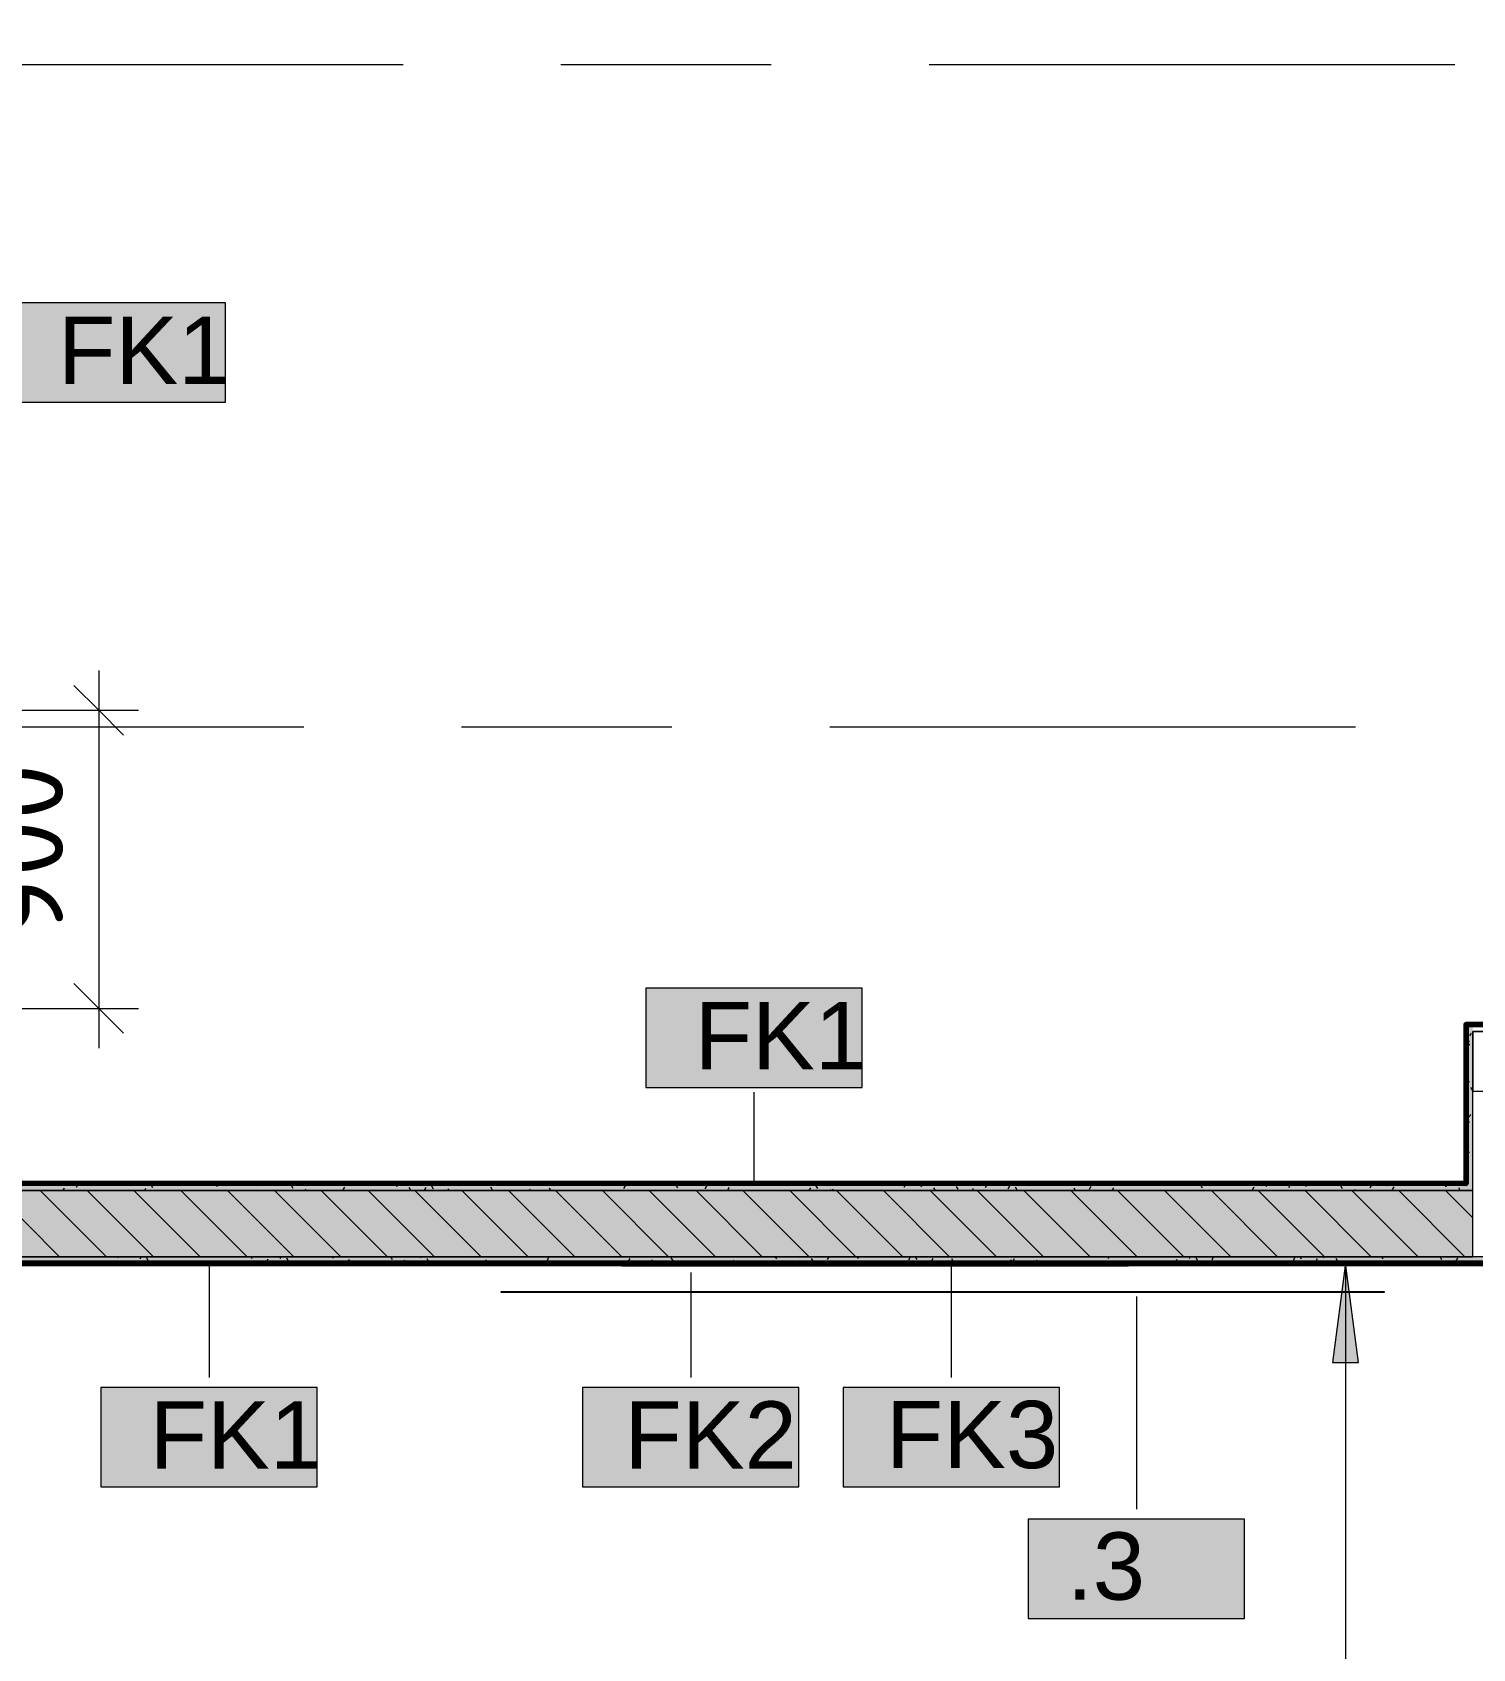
# Model space of a CAD drawing. Header units: millimetres. Extents: x -3817 to 677485, y -22715 to 103890.
# Drawn here: x 663327 to 667675, y 14092 to 18973 of the extents above; entities that cross this region are included whole.
import ezdxf

# ---------------------------------------------------------------- set-up
doc = ezdxf.new("R2010")
doc.units = ezdxf.units.MM
doc.layers.add('PDF _Геометрия', color=7, linetype='Continuous', true_color=0x1d1d1d)
doc.layers.add('PDF _Сплошная заливка', color=7, linetype='Continuous', true_color=0xffffff)
doc.layers.add('PDF _Текст', color=7, linetype='Continuous')
doc.styles.add('PDF GOST-Common', font='arial.ttf')
doc.styles.add('PDF ISOCPEUR', font='isocpeur.ttf')

msp = doc.modelspace()

# ---------------------------------------------------------------- hatches: boundary and pattern name
at = {"layer": 'PDF _Сплошная заливка', "transparency": 33554559}
h = msp.add_hatch(color=256, dxfattribs=at)
h.paths.add_polyline_path([(673005.5, 15275.9), (673005.5, 15475.9), (671005.9, 15475.9), (671005.9, 15275.9), (672535.5, 15275.9)], flags=0)
h.paths.add_polyline_path([(660395.5, 15275.9), (660395.5, 15475.9), (655075.5, 15475.9), (655075.5, 15275.9), (659537.1, 15275.9)], flags=0)
h.paths.add_polyline_path([(661845.5, 15275.9), (662625.5, 15275.9), (662625.5, 15475.9), (661845.5, 15475.9), (661845.5, 15280.9)], flags=0)
h.paths.add_polyline_path([(663125.5, 15275.9), (667675.5, 15275.9), (667675.5, 15475.9), (663125.5, 15475.9), (663125.5, 15280.9)], flags=0)
h.paths.add_polyline_path([(668175.5, 15275.9), (669555.9, 15275.9), (669555.9, 15475.9), (668175.5, 15475.9), (668175.5, 15280.9)], flags=0)
h.paths.add_polyline_path([(653625.5, 15275.9), (653625.5, 15475.9), (653195.5, 15475.9), (653195.5, 15275.9)], flags=0)
msp.add_hatch(color=256, dxfattribs=at).paths.add_polyline_path([(665276.1, 15475.9), (667675.5, 15475.9), (667675.5, 15495.9), (663145.5, 15495.9), (663145.5, 15475.9)])
h = msp.add_hatch(color=256, dxfattribs=at)
h.paths.add_polyline_path([(659537.1, 15255.9), (660395.5, 15255.9), (660395.5, 15275.9), (655075.5, 15275.9), (655075.5, 15255.9), (656667.6, 15255.9)], flags=0)
h.paths.add_polyline_path([(672435.5, 15255.9), (672435.5, 15275.9), (671005.9, 15275.9), (671005.9, 15255.9), (672434.5, 15255.9)], flags=0)
h.paths.add_polyline_path([(661845.5, 15255.9), (669555.9, 15255.9), (669555.9, 15275.9), (661845.5, 15275.9)], flags=0)
h.paths.add_polyline_path([(651695.5, 15255.9), (651725.5, 15255.9), (651725.5, 15267.9), (651695.5, 15267.9), (651695.5, 15275.9), (650775.5, 15275.9), (650775.5, 15255.9), (650928.5, 15255.9)], flags=0)
h.paths.add_polyline_path([(652705.5, 15255.9), (653625.5, 15255.9), (653625.5, 15275.9), (652705.5, 15275.9), (652705.5, 15267.9), (652675.5, 15267.9), (652675.5, 15255.9)], flags=0)

# ---------------------------------------------------------------- linework, layer by layer
at = {"layer": 'PDF _Геометрия', "color": 231, "lineweight": 70, "true_color": 0xff80c0}
for points in [[(669375.9, 15495.9), (669375.9, 15975.9), (667655.5, 15975.9), (667655.5, 15496.9), (663146.5, 15496.9), (663146.5, 15495.9), (663146.5, 22753.9), (663145.5, 22753.9)], [(669376.9, 15495.9), (669555.9, 15495.9), (669555.9, 15496.9), (669376.9, 15496.9), (669376.9, 15975.9), (669376.9, 15976.9), (667655.5, 15976.9), (667654.5, 15976.9), (667654.5, 15496.9), (667655.5, 15496.9)]]:
    msp.add_lwpolyline(points, dxfattribs=at)
at = {"layer": 'PDF _Геометрия', "color": 231, "lineweight": 9, "true_color": 0xff80c0}
msp.add_lwpolyline([(663145.5, 22753.9), (663145.5, 15495.9), (663146.5, 15495.9), (667655.5, 15495.9), (667655.5, 15496.9)], dxfattribs=at)
at = {"layer": 'PDF _Геометрия', "color": 253, "lineweight": 9, "true_color": 0xaaaaaa}
for points in [[(662858.9, 18875.9), (664446.4, 18875.9)], [(664922.7, 18875.9), (665557.7, 18875.9)], [(666033.9, 18875.9), (667621.4, 18875.9)], [(662558.9, 16875.9), (664146.4, 16875.9)], [(664622.7, 16875.9), (665257.7, 16875.9)], [(665733.9, 16875.9), (667321.4, 16875.9)], [(662558.9, 15275.9), (664146.4, 15275.9)], [(664622.7, 15275.9), (665257.7, 15275.9)], [(665733.9, 15275.9), (667321.4, 15275.9)]]:
    msp.add_lwpolyline(points, dxfattribs=at)
at = {"layer": 'PDF _Геометрия', "color": 7, "lineweight": 9}
for points in [[(663910, 18156.8), (663256.9, 18156.8), (663256.9, 17856.8), (663910, 17856.8)], [(665832.1, 16087), (665179, 16087), (665179, 15787), (665832.1, 15787)], [(663125.5, 15275.9), (667675.5, 15275.9)], [(664186.9, 14880.9), (663533.8, 14880.9), (663533.8, 14580.9), (664186.9, 14580.9)], [(665641.1, 14880.9), (664987.9, 14880.9), (664987.9, 14580.9), (665641.1, 14580.9)], [(666427.3, 14880.9), (665774.2, 14880.9), (665774.2, 14580.9), (666427.3, 14580.9)], [(666986.7, 14483.7), (666333.6, 14483.7), (666333.6, 14183.7), (666986.7, 14183.7)]]:
    msp.add_lwpolyline(points, close=True, dxfattribs=at)
for points in [[(663527.1, 17045.9), (663527.1, 15905.9)], [(663205.5, 16925.9), (663527.1, 16925.9), (663647.1, 16925.9)], [(663205.5, 16025.9), (663527.1, 16025.9), (663647.1, 16025.9)], [(665505.6, 15496.4), (665505.6, 15773.1)], [(667655.5, 15495.9), (663146.5, 15495.9)], [(663860.4, 15255.4), (663860.4, 14911)], [(666100.7, 15252.1), (666100.7, 14911)], [(665314.5, 15228.7), (665314.5, 14911)], [(666660.1, 15155.6), (666660.1, 14513.8)]]:
    msp.add_lwpolyline(points, dxfattribs=at)
at = {"layer": 'PDF _Геометрия', "color": 7, "lineweight": 20}
for points in [[(663602.1, 16850.9), (663527.1, 16925.9), (663452.1, 17000.9)], [(663602.1, 15950.9), (663527.1, 16025.9), (663452.1, 16100.9)]]:
    msp.add_lwpolyline(points, dxfattribs=at)
at = {"layer": 'PDF _Геометрия', "color": 9, "lineweight": 9, "true_color": 0xc0c0c0}
for points in [[(669375.9, 15495.9), (669375.9, 15955.9), (669375.9, 15975.9), (667675.5, 15975.9), (667655.5, 15975.9), (667655.5, 15496.9)], [(661845.5, 15495.9), (661845.5, 15475.9), (661845.5, 15275.9), (661845.5, 15255.9), (669555.9, 15255.9), (669555.9, 15275.9), (669555.9, 15475.9), (669555.9, 15495.9), (669376.9, 15495.9)], [(664741, 15169.8), (664741, 15168.8)], [(665993.5, 15169.8), (665939.8, 15169.8), (665883.3, 15169.8), (665841.9, 15169.8), (665790.6, 15169.8), (665730.3, 15169.8), (665662.4, 15169.8), (665588.1, 15169.8), (665508.8, 15169.8), (665426.3, 15169.8), (665342.1, 15169.8), (665257.8, 15169.8), (665175.2, 15169.8), (665095.9, 15169.8), (665021.5, 15169.8), (664953.3, 15169.8), (664892.9, 15169.8), (664841.3, 15169.8), (664799.6, 15169.8), (664768.7, 15169.8), (664749.1, 15169.8), (664741.2, 15169.8), (664741, 15169.8), (664745.2, 15169.8), (664761, 15169.8), (664788.3, 15169.8), (664826.5, 15169.8), (664875, 15169.8), (664932.6, 15169.8), (664998.4, 15169.8), (665070.9, 15169.8), (665148.8, 15169.8), (665121.5, 15169.8), (665105, 15169.8), (665099.8, 15169.8), (665099.8, 15169.8), (665106.1, 15169.8)], [(665106.1, 15168.8), (665099.8, 15168.8), (665099.8, 15168.8), (665105, 15168.8), (665121.5, 15168.8), (665148.8, 15168.8), (665070.9, 15168.8), (664998.4, 15168.8), (664932.6, 15168.8), (664875, 15168.8), (664826.5, 15168.8), (664788.3, 15168.8), (664761, 15168.8), (664745.2, 15168.8), (664741, 15168.8), (664741.2, 15168.8), (664749.1, 15168.8), (664768.7, 15168.8), (664799.6, 15168.8), (664841.3, 15168.8), (664892.9, 15168.8), (664953.3, 15168.8), (665021.5, 15168.8), (665095.9, 15168.8), (665175.2, 15168.8), (665257.8, 15168.8), (665342.1, 15168.8), (665426.3, 15168.8), (665508.8, 15168.8), (665588.1, 15168.8), (665662.4, 15168.8), (665730.3, 15168.8), (665790.6, 15168.8), (665841.9, 15168.8), (665883.3, 15168.8), (665939.8, 15168.8), (665993.5, 15168.8)], [(665099.8, 15169.8), (665099.8, 15168.8)], [(666635.7, 15169.8), (666675.9, 15169.8), (666709.2, 15169.8), (666734.9, 15169.8), (666752.5, 15169.8), (666839.8, 15169.8), (666926.5, 15169.8), (667010.6, 15169.8), (667090.5, 15169.8), (667164.5, 15169.8), (667230.9, 15169.8), (667288.3, 15169.8), (667335.6, 15169.8), (667371.8, 15169.8), (667396, 15169.8), (667407.9, 15169.8), (667409, 15169.8), (667407, 15169.8), (667393.4, 15169.8), (667367.5, 15169.8), (667329.8, 15169.8), (667281, 15169.8), (667222.3, 15169.8), (667154.8, 15169.8), (667079.9, 15169.8), (666999.3, 15169.8), (666914.7, 15169.8), (666827.9, 15169.8), (666740.6, 15169.8), (666654.9, 15169.8), (666572.3, 15169.8), (666494.8, 15169.8), (666424, 15169.8), (666361.2, 15169.8), (666308, 15169.8), (666265.4, 15169.8), (666234.3, 15169.8), (666215.4, 15169.8), (666209, 15169.8), (666193.6, 15169.8), (666168.8, 15169.8), (666135.3, 15169.8), (666094.2, 15169.8), (666046.9, 15169.8), (665994.9, 15169.8)], [(665994.9, 15168.8), (666046.9, 15168.8), (666094.2, 15168.8), (666135.3, 15168.8), (666168.8, 15168.8), (666193.6, 15168.8), (666209, 15168.8), (666215.4, 15168.8), (666234.3, 15168.8), (666265.4, 15168.8), (666308, 15168.8), (666361.2, 15168.8), (666424, 15168.8), (666494.8, 15168.8), (666572.3, 15168.8), (666654.9, 15168.8), (666740.6, 15168.8), (666827.9, 15168.8), (666914.7, 15168.8), (666999.3, 15168.8), (667079.9, 15168.8), (667154.8, 15168.8), (667222.3, 15168.8), (667281, 15168.8), (667329.8, 15168.8), (667367.5, 15168.8), (667393.4, 15168.8), (667407, 15168.8), (667409, 15168.8), (667407.9, 15168.8), (667396, 15168.8), (667371.8, 15168.8), (667335.6, 15168.8), (667288.3, 15168.8), (667230.9, 15168.8), (667164.5, 15168.8), (667090.5, 15168.8), (667010.6, 15168.8), (666926.5, 15168.8), (666839.8, 15168.8), (666752.5, 15168.8), (666734.9, 15168.8), (666709.2, 15168.8), (666675.9, 15168.8), (666635.7, 15168.8)], [(666752.5, 15169.8), (666752.5, 15168.8)], [(667409, 15168.8), (667409, 15169.8)]]:
    msp.add_lwpolyline(points, dxfattribs=at)
for points in [[(663145.5, 15475.9), (667675.5, 15475.9), (667675.5, 15495.9), (667675.5, 15955.9), (669355.9, 15955.9), (669355.9, 15475.9), (669355.9, 15875.9), (669355.9, 15955.9), (667755.5, 15955.9), (667675.5, 15955.9), (667675.5, 15775.9), (667755.5, 15775.9), (667755.5, 15875.9), (669275.9, 15875.9), (669275.9, 15475.9), (668175.5, 15475.9), (668175.5, 15275.9), (667675.5, 15275.9), (667675.5, 15475.9)], [(665106.1, 15168.8), (666635.7, 15168.8), (666635.7, 15169.8), (665106.1, 15169.8)]]:
    msp.add_lwpolyline(points, close=True, dxfattribs=at)
at = {"layer": 'PDF _Геометрия', "color": 253, "lineweight": 9, "true_color": 0x9b9b9b}
for points in [[(667655.6, 15927.1), (667665.7, 15927.1)], [(667666.2, 15913.7), (667661.2, 15922.4)], [(667670.1, 15951.4), (667665.1, 15942.7)], [(667655.6, 15805.2), (667665.7, 15805.2)], [(667674.4, 15777.7), (667669.4, 15786.4)], [(667655.6, 15683.3), (667665.7, 15683.3)], [(667669, 15705.7), (667664, 15697)], [(667655.6, 15591.9), (667665.7, 15591.9)], [(667660.2, 15558.3), (667655.5, 15566.6)], [(663414, 15475.9), (663413.8, 15476.3)], [(663422.4, 15482.6), (663418.5, 15475.9)], [(663464, 15493.8), (663459, 15485.1)], [(663570.8, 15495.9), (663568.7, 15492.1)], [(663649.3, 15495.1), (663648.8, 15495.9)], [(663668.1, 15481.5), (663664.9, 15475.9)], [(663690.9, 15483.9), (663685.9, 15492.6)], [(663736.2, 15477.4), (663735.3, 15475.9)], [(663817.2, 15495.9), (663814.4, 15491)], [(663887.5, 15495.7), (663882.5, 15487)], [(663981.9, 15476.3), (663981.6, 15475.9)], [(664004.7, 15489.1), (664000.8, 15495.9)], [(664072.7, 15493.2), (664071.2, 15495.9)], [(664114.4, 15482), (664109.3, 15490.8)], [(664153.1, 15475.9), (664151, 15479.6)], [(664250.4, 15490.2), (664247.2, 15495.9)], [(664269.3, 15486.4), (664264.3, 15477.7)], [(664309.9, 15495.9), (664305.9, 15488.9)], [(664428.1, 15487.2), (664423.1, 15495.9)], [(664469.8, 15476.1), (664464.7, 15484.8)], [(664515, 15485.3), (664510, 15476.6)], [(664537.8, 15480.1), (664532.8, 15488.9)], [(664575.5, 15475.9), (664574.4, 15477.7)], [(664583.1, 15481.2), (664580, 15475.9)], [(664661.9, 15495.9), (664661.3, 15494.8)], [(664715.5, 15477.2), (664710.5, 15485.9)], [(664732.3, 15495.9), (664729.3, 15490.8)], [(664828.8, 15480.1), (664826.3, 15475.9)], [(664892.2, 15475.9), (664888.2, 15482.9)], [(664896.8, 15476.1), (664896.7, 15475.9)], [(665116.2, 15490.2), (665111.1, 15481.5)], [(665154.6, 15495.9), (665152.8, 15492.6)], [(665233.4, 15494.6), (665232.6, 15495.9)], [(665275, 15483.4), (665270, 15492.1)], [(665320.3, 15478), (665319.1, 15475.9)], [(665361.9, 15489.1), (665356.9, 15480.4)], [(665429.9, 15485), (665424.9, 15476.3)], [(665577, 15495.9), (665576.2, 15494.5)], [(665588.8, 15488.6), (665584.6, 15495.9)], [(665656.8, 15492.7), (665655, 15495.9)], [(665675.7, 15483.9), (665671, 15475.9)], [(665698.4, 15481.5), (665693.4, 15490.2)], [(665736.9, 15475.9), (665735.1, 15479.1)], [(665743.7, 15479.8), (665741.4, 15475.9)], [(665834.5, 15489.7), (665831, 15495.9)], [(665963, 15494), (665958, 15485.3)], [(666012.2, 15486.7), (666007.2, 15495.4)], [(666053.7, 15475.9), (666048.8, 15484.3)], [(666121.9, 15479.6), (666116.9, 15488.3)], [(666159.3, 15475.9), (666158.5, 15477.2)], [(666167.1, 15481.7), (666163.7, 15475.9)], [(666208.8, 15492.9), (666203.7, 15484.2)], [(666276.8, 15488.8), (666271.8, 15480.1)], [(666299.6, 15476.6), (666294.6, 15485.4)], [(666476, 15475.9), (666472.3, 15482.4)], [(666522.5, 15487.7), (666517.5, 15479)], [(666590.6, 15483.6), (666586.1, 15475.9)], [(666808.8, 15495.9), (666804.9, 15489.1)], [(666817.4, 15494.1), (666816.4, 15495.9)], [(666859.1, 15482.9), (666854.1, 15491.6)], [(667014, 15485.5), (667009, 15476.8)], [(667055.2, 15495.9), (667050.6, 15488)], [(667123.7, 15492.6), (667118.7, 15483.9)], [(667172.9, 15488.1), (667168.4, 15495.9)], [(667240.9, 15492.2), (667238.8, 15495.9)], [(667282.5, 15481), (667277.5, 15489.7)], [(667320.7, 15475.9), (667319.1, 15478.6)], [(667369.4, 15491.5), (667364.4, 15482.8)], [(667418.6, 15489.2), (667414.7, 15495.9)], [(667437.4, 15487.4), (667432.4, 15478.7)], [(667596.3, 15486.2), (667591.3, 15494.9)], [(667637.5, 15475.9), (667632.9, 15483.8)], [(667653.5, 15495.9), (667651.8, 15492.9)], [(667654.4, 15497.5), (667654, 15496.7)], [(667656.8, 15501.6), (667655.5, 15499.3)], [(663338.2, 15275.9), (663337.1, 15273.9)], [(663358, 15256.6), (663368, 15256.6)], [(663400.3, 15255.9), (663399.6, 15257)], [(663436.6, 15263.3), (663432.3, 15255.9)], [(663449.4, 15256.6), (663459.5, 15256.6)], [(663504.6, 15259.2), (663502.7, 15255.9)], [(663584.6, 15275.9), (663582.8, 15272.8)], [(663632.3, 15256.6), (663642.3, 15256.6)], [(663635.1, 15275.8), (663635.1, 15275.9)], [(663655, 15275.9), (663650.9, 15268.7)], [(663676.8, 15264.6), (663671.8, 15273.3)], [(663723.7, 15256.6), (663733.8, 15256.6)], [(663750.3, 15258.1), (663749, 15255.9)], [(663784.7, 15256.6), (663794.7, 15256.6)], [(663937.1, 15256.6), (663947.1, 15256.6)], [(663990.5, 15269.8), (663987, 15275.9)], [(664028.5, 15256.6), (664038.6, 15256.6)], [(664037.7, 15268.2), (664032.7, 15259.5)], [(664058.6, 15273.9), (664057.4, 15275.9)], [(664077.3, 15275.9), (664074.3, 15270.6)], [(664100.2, 15262.7), (664095.2, 15271.4)], [(664120, 15256.6), (664130, 15256.6)], [(664139.4, 15255.9), (664136.8, 15260.3)], [(664236.3, 15270.9), (664233.4, 15275.9)], [(664241.8, 15255.9), (664241.8, 15255.9)], [(664283.4, 15267.1), (664278.4, 15258.4)], [(664302.8, 15256.6), (664312.9, 15256.6)], [(664351.5, 15263), (664347.3, 15255.9)], [(664394.3, 15256.6), (664404.3, 15256.6)], [(664414, 15267.9), (664409.4, 15275.9)], [(664455.6, 15256.7), (664450.6, 15265.4)], [(664455.2, 15256.6), (664465.3, 15256.6)], [(664499.7, 15275.9), (664497.7, 15272.5)], [(664523.7, 15260.8), (664518.6, 15269.5)], [(664561.7, 15255.9), (664560.3, 15258.4)], [(664597.2, 15261.9), (664593.7, 15255.9)], [(664607.6, 15256.6), (664617.7, 15256.6)], [(664665.2, 15257.8), (664664.1, 15255.9)], [(664701.4, 15257.8), (664696.3, 15266.5)], [(664699.1, 15256.6), (664709.1, 15256.6)], [(664790.5, 15256.6), (664800.6, 15256.6)], [(664878.5, 15255.9), (664874, 15263.5)], [(664884.6, 15272), (664879.5, 15263.2)], [(664922, 15275.9), (664921.2, 15274.4)], [(664973.4, 15256.6), (664983.5, 15256.6)], [(664984.1, 15255.9), (664983.7, 15256.5)], [(665064.8, 15256.6), (665074.9, 15256.6)], [(665088.7, 15259.7), (665086.4, 15255.9)], [(665130.3, 15270.9), (665125.3, 15262.2)], [(665125.8, 15256.6), (665135.9, 15256.6)], [(665198.3, 15266.8), (665193.3, 15258.1)], [(665219.2, 15275.2), (665218.9, 15275.9)], [(665260.9, 15264.1), (665255.8, 15272.8)], [(665278.2, 15256.6), (665288.3, 15256.6)], [(665369.6, 15256.6), (665379.7, 15256.6)], [(665444.1, 15265.7), (665439, 15257)], [(665461.1, 15256.6), (665471.1, 15256.6)], [(665512.1, 15261.6), (665508.8, 15255.9)], [(665574.6, 15269.3), (665570.8, 15275.9)], [(665642.7, 15273.4), (665641.2, 15275.9)], [(665644, 15256.6), (665654, 15256.6)], [(665684.3, 15262.2), (665679.3, 15270.9)], [(665723.2, 15255.9), (665720.9, 15259.7)], [(665731.4, 15275.7), (665726.4, 15267)], [(665735.4, 15256.6), (665745.5, 15256.6)], [(665796.4, 15256.6), (665806.4, 15256.6)], [(665820.4, 15270.4), (665817.2, 15275.9)], [(665935.5, 15263.5), (665931.1, 15255.9)], [(665948.8, 15256.6), (665958.8, 15256.6)], [(665977.2, 15274.7), (665972.2, 15265.9)], [(665998.1, 15267.4), (665993.2, 15275.9)], [(666039.7, 15256.2), (666034.7, 15264.9)], [(666045.2, 15270.6), (666040.2, 15261.9)], [(666040.2, 15256.6), (666050.3, 15256.6)], [(666107.7, 15260.3), (666102.7, 15269)], [(666131.6, 15256.6), (666141.7, 15256.6)], [(666145.5, 15255.9), (666144.3, 15257.9)], [(666285.4, 15257.3), (666280.4, 15266)], [(666290.9, 15269.5), (666285.9, 15260.8)], [(666314.5, 15256.6), (666324.6, 15256.6)], [(666359, 15265.4), (666354, 15256.7)], [(666406, 15256.6), (666416, 15256.6)], [(666462.3, 15255.9), (666458.1, 15263)], [(666466.9, 15256.6), (666477, 15256.6)], [(666567.8, 15255.9), (666567.8, 15256)], [(666576.2, 15275.9), (666573.3, 15270.8)], [(666619.3, 15256.6), (666629.4, 15256.6)], [(666710.8, 15256.6), (666720.8, 15256.6)], [(666740.8, 15256.1), (666740.6, 15255.9)], [(666782.4, 15267.3), (666777.4, 15258.6)], [(666802.2, 15256.6), (666812.3, 15256.6)], [(666803.3, 15274.7), (666802.7, 15275.9)], [(666822.6, 15275.9), (666819, 15269.7)], [(666844.9, 15263.6), (666839.9, 15272.3)], [(666892.1, 15274.4), (666887.1, 15265.6)], [(666985.1, 15256.6), (666995.1, 15256.6)], [(667076.5, 15256.6), (667086.6, 15256.6)], [(667137.8, 15273.3), (667132.8, 15264.6)], [(667137.5, 15256.6), (667147.5, 15256.6)], [(667158.7, 15268.8), (667154.6, 15275.9)], [(667205.9, 15269.2), (667200.8, 15260.5)], [(667226.7, 15272.8), (667225, 15275.9)], [(667268.4, 15261.7), (667263.3, 15270.4)], [(667289.9, 15256.6), (667299.9, 15256.6)], [(667306.9, 15255.9), (667305, 15259.2)], [(667381.3, 15256.6), (667391.4, 15256.6)], [(667404.4, 15269.9), (667401, 15275.9)], [(667420.9, 15275.9), (667420.2, 15274.6)], [(667472.8, 15256.6), (667482.8, 15256.6)], [(667582.1, 15266.9), (667577.1, 15275.6)], [(667587.7, 15259.9), (667585.3, 15255.9)], [(667623.7, 15255.9), (667618.8, 15264.4)], [(667629.3, 15271.1), (667624.3, 15262.4)], [(667655.6, 15256.6), (667665.7, 15256.6)], [(667667.2, 15275.9), (667665.9, 15273.5)]]:
    msp.add_lwpolyline(points, dxfattribs=at)
at = {"layer": 'PDF _Геометрия', "lineweight": 9}
for points in [[(663409.1, 15275.9), (663209.1, 15475.9)], [(663550.5, 15275.9), (663350.5, 15475.9)], [(663692, 15275.9), (663492, 15475.9)], [(663833.4, 15275.9), (663633.4, 15475.9)], [(663974.8, 15275.9), (663774.8, 15475.9)], [(664116.2, 15275.9), (663916.2, 15475.9)], [(664257.6, 15275.9), (664057.6, 15475.9)], [(664399.1, 15275.9), (664199.1, 15475.9)], [(664540.5, 15275.9), (664340.5, 15475.9)], [(664681.9, 15275.9), (664481.9, 15475.9)], [(664823.3, 15275.9), (664623.3, 15475.9)], [(664964.7, 15275.9), (664764.7, 15475.9)], [(665106.2, 15275.9), (664906.2, 15475.9)], [(665247.6, 15275.9), (665047.6, 15475.9)], [(665389, 15275.9), (665189, 15475.9)], [(665530.4, 15275.9), (665330.4, 15475.9)], [(665671.9, 15275.9), (665471.9, 15475.9)], [(665813.3, 15275.9), (665613.3, 15475.9)], [(665954.7, 15275.9), (665754.7, 15475.9)], [(666096.1, 15275.9), (665896.1, 15475.9)], [(666237.5, 15275.9), (666037.5, 15475.9)], [(666379, 15275.9), (666179, 15475.9)], [(666520.4, 15275.9), (666320.4, 15475.9)], [(666661.8, 15275.9), (666461.8, 15475.9)], [(666803.2, 15275.9), (666603.2, 15475.9)], [(666944.6, 15275.9), (666744.6, 15475.9)], [(667086.1, 15275.9), (666886.1, 15475.9)], [(667227.5, 15275.9), (667027.5, 15475.9)], [(667368.9, 15275.9), (667168.9, 15475.9)], [(667510.3, 15275.9), (667310.3, 15475.9)], [(667651.8, 15275.9), (667451.8, 15475.9)], [(667675.5, 15393.6), (667593.2, 15475.9)]]:
    msp.add_lwpolyline(points, dxfattribs=at)
at = {"layer": 'PDF _Геометрия', "color": 231, "lineweight": 70, "true_color": 0xff80c0}
msp.add_lwpolyline([(669555.9, 15255.9), (661845.5, 15255.9), (661845.5, 15254.9), (669555.9, 15254.9)], close=True, dxfattribs=at)
at = {"layer": 'PDF _Геометрия', "color": 96, "lineweight": 30, "true_color": 0x008000}
for points in [[(665106.1, 15254.9), (665091.8, 15254.9), (665016.7, 15254.9), (664948.1, 15254.9), (664887.6, 15254.9), (664836.3, 15254.9), (664795.3, 15254.9), (664765.3, 15254.9), (664747.1, 15254.9), (664741, 15254.9), (664741, 15253.9)], [(664747.1, 15254.9), (664741, 15254.9)], [(666734.9, 15254.9), (666809, 15254.9), (666894.4, 15254.9), (666978.1, 15254.9), (667058.3, 15254.9), (667133.4, 15254.9), (667202, 15254.9), (667262.5, 15254.9), (667313.8, 15254.9), (667354.8, 15254.9), (667384.7, 15254.9), (667402.9, 15254.9), (667409, 15254.9), (667402.9, 15254.9)], [(667409, 15253.9), (667409, 15254.9)]]:
    msp.add_lwpolyline(points, dxfattribs=at)
for points in [[(664741, 15253.9), (664747.1, 15253.9), (664765.3, 15253.9), (664795.3, 15253.9), (664836.3, 15253.9), (664887.6, 15253.9), (664948.1, 15253.9), (665016.7, 15253.9), (665091.8, 15253.9), (665172, 15253.9), (665255.7, 15253.9), (665341, 15253.9), (665426.4, 15253.9), (665510.1, 15253.9), (665590.3, 15253.9), (665665.4, 15253.9), (665734, 15253.9), (665794.5, 15253.9), (665845.8, 15253.9), (665886.8, 15253.9), (665916.7, 15253.9), (665934.9, 15253.9), (665941, 15253.9), (665934.9, 15253.9), (665916.7, 15253.9), (665886.8, 15253.9), (665845.8, 15253.9), (665794.5, 15253.9), (665734, 15253.9), (665665.4, 15253.9), (665590.3, 15253.9), (665510.1, 15253.9), (665426.4, 15253.9), (665341, 15253.9), (665255.7, 15253.9), (665172, 15253.9), (665091.8, 15253.9), (665016.7, 15253.9), (664948.1, 15253.9), (664887.6, 15253.9), (664836.3, 15253.9), (664795.3, 15253.9), (664765.3, 15253.9), (664747.1, 15253.9)], [(666209, 15253.9), (666215.1, 15253.9), (666233.3, 15253.9), (666263.3, 15253.9), (666304.3, 15253.9), (666355.6, 15253.9), (666416.1, 15253.9), (666484.7, 15253.9), (666559.8, 15253.9), (666640, 15253.9), (666723.6, 15253.9), (666809, 15253.9), (666894.4, 15253.9), (666978.1, 15253.9), (667058.3, 15253.9), (667133.4, 15253.9), (667202, 15253.9), (667262.5, 15253.9), (667313.8, 15253.9), (667354.8, 15253.9), (667384.7, 15253.9), (667402.9, 15253.9), (667409, 15253.9), (667402.9, 15253.9), (667384.7, 15253.9), (667354.8, 15253.9), (667313.8, 15253.9), (667262.5, 15253.9), (667202, 15253.9), (667133.4, 15253.9), (667058.3, 15253.9), (666978.1, 15253.9), (666894.4, 15253.9), (666809, 15253.9), (666723.6, 15253.9), (666640, 15253.9), (666559.8, 15253.9), (666484.7, 15253.9), (666416.1, 15253.9), (666355.6, 15253.9), (666304.3, 15253.9), (666263.3, 15253.9), (666233.3, 15253.9), (666215.1, 15253.9)]]:
    msp.add_lwpolyline(points, close=True, dxfattribs=at)
at = {"layer": 'PDF _Геометрия', "color": 52, "lineweight": 40, "true_color": 0xe1dc04}
for points in [[(665105, 15254.9), (665099.8, 15254.9), (665099.8, 15253.9)], [(665099.8, 15254.9), (665106.1, 15254.9)], [(665106.1, 15253.9), (665099.8, 15253.9), (665099.8, 15253.9), (665105, 15253.9), (665121.5, 15253.9), (665148.8, 15253.9), (665228.6, 15253.9), (665310.5, 15253.9), (665393, 15253.9), (665474.5, 15253.9), (665553.4, 15253.9), (665628.4, 15253.9), (665697.9, 15253.9), (665760.7, 15253.9), (665815.6, 15253.9), (665861.4, 15253.9), (665897.5, 15253.9), (665923, 15253.9), (665937.5, 15253.9), (665941, 15253.9)], [(665940.8, 15253.9), (665932.7, 15253.9), (665913.4, 15253.9), (665883.3, 15253.9), (665943.2, 15253.9), (666001.6, 15253.9), (666056.1, 15253.9), (666104.7, 15253.9), (666145.4, 15253.9), (666176.6, 15253.9), (666196.9, 15253.9)], [(666209.3, 15253.9), (666218.2, 15253.9), (666239.4, 15253.9), (666272.5, 15253.9), (666316.8, 15253.9), (666371.4, 15253.9), (666435.1, 15253.9), (666506.7, 15253.9), (666584.5, 15253.9), (666667, 15253.9), (666752.5, 15253.9), (666734.9, 15253.9), (666709.2, 15253.9), (666675.9, 15253.9), (666635.7, 15253.9)], [(666635.7, 15254.9), (666675.9, 15254.9), (666709.2, 15254.9)], [(666710.8, 15254.9), (666734.9, 15254.9), (666752.5, 15254.9), (666738.3, 15254.9)], [(666752.5, 15253.9), (666752.5, 15254.9)]]:
    msp.add_lwpolyline(points, dxfattribs=at)
at = {"layer": 'PDF _Геометрия', "color": 52, "lineweight": 70, "true_color": 0xe1dc04}
msp.add_lwpolyline([(666635.7, 15254.9), (665106.1, 15254.9), (665106.1, 15253.9), (666635.7, 15253.9)], close=True, dxfattribs=at)
at = {"layer": 'PDF _Геометрия', "color": 250, "lineweight": 9, "true_color": 0x3c3c3c}
msp.add_lwpolyline([(667291, 15256.8), (667291, 13572.4), (666284.4, 13572.4)], dxfattribs=at)
msp.add_lwpolyline([(667291, 15256.8), (667251.5, 14956.8), (667330.5, 14956.8)], close=True, dxfattribs=at)
at = {"layer": 'PDF _Сплошная заливка', "lineweight": 9, "transparency": 33554559}
for points in [[(663910, 18156.8), (663256.9, 18156.8), (663910, 17856.8), (663256.9, 17856.8)], [(665832.1, 16087), (665179, 16087), (665832.1, 15787), (665179, 15787)], [(664186.9, 14880.9), (663533.8, 14880.9), (664186.9, 14580.9), (663533.8, 14580.9)], [(665641.1, 14880.9), (664987.9, 14880.9), (665641.1, 14580.9), (664987.9, 14580.9)], [(666427.3, 14880.9), (665774.2, 14880.9), (666427.3, 14580.9), (665774.2, 14580.9)], [(666986.7, 14483.7), (666333.6, 14483.7), (666986.7, 14183.7), (666333.6, 14183.7)]]:
    msp.add_solid(points, dxfattribs=at)
at = {"layer": 'PDF _Сплошная заливка', "lineweight": 35, "transparency": 33554559}
msp.add_solid([(667675.5, 15495.9), (667675.5, 15975.9), (667655.5, 15495.9), (667655.5, 15975.9)], dxfattribs=at)
at = {"layer": 'PDF _Сплошная заливка', "color": 52, "lineweight": 35, "true_color": 0xe1dc04, "transparency": 33554559}
msp.add_solid([(666734.9, 15253.9), (666734.9, 15254.9), (666710.8, 15253.9)], dxfattribs=at)
at = {"layer": 'PDF _Сплошная заливка', "color": 250, "lineweight": 9, "true_color": 0x3c3c3c, "transparency": 33554559}
msp.add_solid([(667291, 15256.8), (667251.5, 14956.8), (667330.5, 14956.8)], dxfattribs=at)

# ---------------------------------------------------------------- texts
at = {"layer": 'PDF _Текст', "char_height": 203.2, "attachment_point": 4, "style": 'PDF GOST-Common'}
for s, insert in [('FK1', (663404, 18013.4)), ('FK1', (665326.1, 15943.6)), ('FK1', (663680.9, 14737.5)), ('FK2', (665114.3, 14737.5)), ('FK3', (665903.3, 14737.5)), (' .3', (666370.4, 14340.3))]:
    msp.add_mtext(s, dxfattribs=dict(at, insert=insert))
at = {"layer": 'PDF _Текст', "insert": (663294.3, 16238.8), "char_height": 250.11, "attachment_point": 4, "rotation": 90, "style": 'PDF ISOCPEUR'}
msp.add_mtext('900', dxfattribs=at)

doc.saveas('drawing.dxf')
